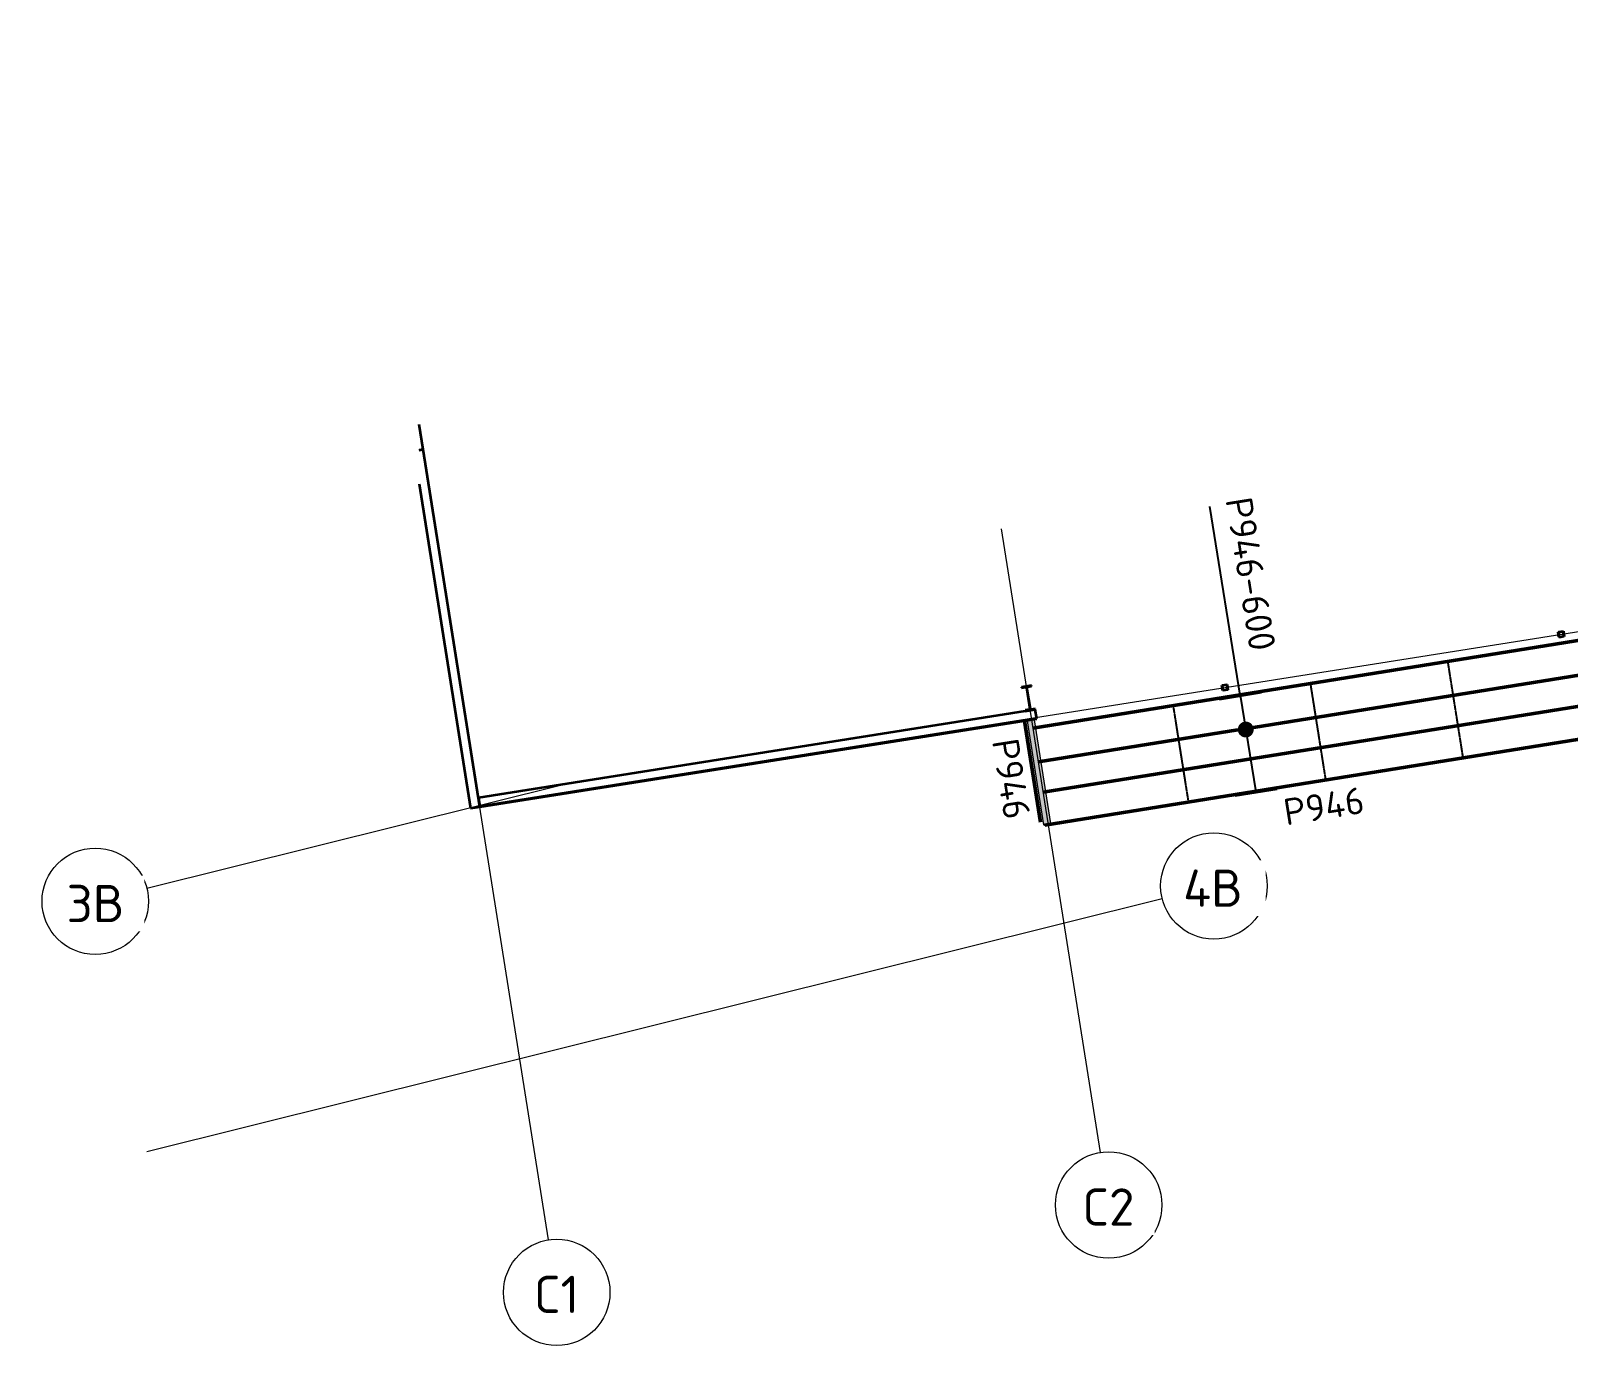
# Model space of a CAD drawing. Header units: millimetres. Extents: x 632 to 248581, y -2790 to 4057238.
# Drawn here: x 146077 to 174967, y 3988727 to 4013583 of the extents above; entities that cross this region are included whole.
import ezdxf

# ---------------------------------------------------------------- set-up
doc = ezdxf.new("R2010")
doc.units = ezdxf.units.MM
for name, pattern in [('Dash', [7, 5, -2]), ('Hidden', [4, 3, -1]), ('Hidden Half', [3, 2, -1])]:
    doc.linetypes.add(name, pattern=pattern)
for name, color, linetype, lineweight in [('A-200-M_WALL_EXT', 113, 'Continuous', 13), ('S-280-A_STRUCT_FRAME', 2, 'Continuous', 18), ('S-280-M_COLUMN', 52, 'Continuous', 13), ('S-280-M_STRUCT_FRAME', 12, 'Continuous', 13), ('Z-030-M_GRID', 191, 'Continuous', 13), ('Z-033_T_GRIDREF', 31, 'Continuous', 13), ('Z-060-M_DETAIL', 92, 'Continuous', 25)]:
    doc.layers.add(name, color=color, linetype=linetype, lineweight=lineweight)
doc.styles.add('ISOCPEUR_1', font='isocpeur.ttf', dxfattribs={"height": 700})
doc.styles.add('ISOCPEUR_2', font='isocpeur.ttf', dxfattribs={"height": 500})

# ---------------------------------------------------------------- blocks, each defined once
blk = doc.blocks.new('NRP_Column-Steel-UB - SC122 - 460UB74_6-4109969-S6_011 - LOWER PURLIN PLAN - PART 2')
at = {"layer": 'S-280-M_COLUMN', "linetype": 'Hidden Half', "lineweight": 35}
blk.add_hatch(color=256, dxfattribs=at).paths.add_polyline_path([(-95, 0), (95, 0), (95, 15), (16, 15), (8, 18), (5, 26), (5, 431), (8, 440), (16, 443), (95, 443), (95, 457), (-95, 457), (-95, 443), (-16, 443), (-8, 440), (-5, 431), (-5, 26), (-8, 18), (-16, 15), (-95, 15)])
at = {"layer": 'S-280-M_COLUMN', "lineweight": 35}
for p, q in [((95, 457), (-95, 457)), ((-95, 457), (-95, 443)), ((-95, 443), (-16, 443)), ((-5, 431), (-5, 26)), ((5, 26), (5, 431)), ((16, 443), (95, 443)), ((95, 443), (95, 457)), ((-16, 15), (-95, 15)), ((-95, 15), (-95, 0)), ((-95, 0), (95, 0)), ((95, 15), (16, 15)), ((95, 0), (95, 15))]:
    blk.add_line(p, q, dxfattribs=at)
for centre, start, end in [((-16, 431), 0, 90), ((16, 431), 90, 180), ((-16, 26), 270, 0), ((16, 26), 180, 270)]:
    blk.add_arc(centre, 11.4, start, end, dxfattribs=at)
blk = doc.blocks.new('NRP_Framing-Steel-Purlin C - P946 - EC250-24-4138969-S6_011 - LOWER PURLIN PLAN - PART 2')
at = {"layer": 'S-280-M_STRUCT_FRAME', "color": 1, "lineweight": 50}
blk.add_line((-2309149, 3999270), (-2298792, 4000935), dxfattribs=at)
blk.add_line((-2309149, 3999270), (-2298792, 4000935), dxfattribs=at)
blk = doc.blocks.new('NRP_Framing-Steel-Purlin C - P946 - EC250-24-4146268-S6_011 - LOWER PURLIN PLAN - PART 2')
at = {"layer": 'S-280-M_STRUCT_FRAME', "color": 1, "lineweight": 50}
blk.add_line((-2298720, 4000322), (-2309119, 3998650), dxfattribs=at)
blk.add_line((-2298720, 4000322), (-2309119, 3998650), dxfattribs=at)
blk = doc.blocks.new('NRP_Framing-Steel-Purlin C - P946 - EC250-24-V30-S6_011 - LOWER PURLIN PLAN - PART 2')
at = {"layer": 'S-280-M_STRUCT_FRAME', "color": 1, "lineweight": 50}
blk.add_line((-2309340, 4000476), (-2298983, 4002141), dxfattribs=at)
blk.add_line((-2309340, 4000476), (-2298983, 4002141), dxfattribs=at)
blk = doc.blocks.new('NRP_Framing-Steel-Purlin C - P946 - EC250-24-V31-S6_011 - LOWER PURLIN PLAN - PART 2')
at = {"layer": 'S-280-M_STRUCT_FRAME', "color": 1, "lineweight": 50}
for p, q in [((-2305199, 4000490), (-2298882, 4001505)), ((-2305199, 4000490), (-2298882, 4001505)), ((-2309239, 3999840), (-2305490, 4000443)), ((-2309239, 3999840), (-2305490, 4000443))]:
    blk.add_line(p, q, dxfattribs=at)
blk = doc.blocks.new('NRP_Framing-Steel-Purlin C - P946 - EC250-24-4139011-S6_011 - LOWER PURLIN PLAN - PART 2')
at = {"layer": 'S-280-M_STRUCT_FRAME', "color": 1, "lineweight": 50}
blk.add_line((-2309196, 3998711), (-2309497, 4000611), dxfattribs=at)
blk.add_line((-2309196, 3998711), (-2309497, 4000611), dxfattribs=at)
blk = doc.blocks.new('NRP_Framing-Steel-UB - R108 - 200UB25_4-4138963-S6_011 - LOWER PURLIN PLAN - PART 2')
at = {"layer": 'S-280-M_STRUCT_FRAME', "linetype": 'Dash'}
for points in [[(-2309133, 3998661), (-2309002, 3998681), (-2309311, 4000633), (-2309442, 4000613), (-2309183, 3998976)], [(-2309132, 3998650), (-2309069, 3998661), (-2309070, 3998670), (-2309133, 3998660)], [(-2309063, 3998661), (-2309066, 3998671), (-2309070, 3998670), (-2309068, 3998661)], [(-2309063, 3998661), (-2309000, 3998671), (-2309002, 3998681), (-2309065, 3998670)]]:
    blk.add_hatch(color=9, dxfattribs=at).paths.add_polyline_path(points)
at = {"layer": 'S-280-M_STRUCT_FRAME', "color": 55}
for p, q in [((-2309442, 4000613), (-2309311, 4000633)), ((-2309133, 3998661), (-2309442, 4000613)), ((-2309002, 3998681), (-2309311, 4000633)), ((-2309002, 3998681), (-2309133, 3998661)), ((-2309133, 3998660), (-2309070, 3998670)), ((-2309133, 3998661), (-2309133, 3998660)), ((-2309133, 3998661), (-2309132, 3998650)), ((-2309132, 3998650), (-2309000, 3998671)), ((-2309069, 3998660), (-2309132, 3998650)), ((-2309132, 3998650), (-2309132, 3998650)), ((-2309070, 3998670), (-2309069, 3998660)), ((-2309065, 3998671), (-2309002, 3998681)), ((-2309063, 3998661), (-2309065, 3998671)), ((-2309000, 3998671), (-2309063, 3998661)), ((-2309002, 3998681), (-2309002, 3998681)), ((-2309000, 3998671), (-2309002, 3998681)), ((-2309000, 3998671), (-2309000, 3998671))]:
    blk.add_line(p, q, dxfattribs=at)
at = {"layer": 'S-280-M_STRUCT_FRAME', "color": 55, "linetype": 'Dash'}
for p, q in [((-2309133, 3998661), (-2309133, 3998660)), ((-2309133, 3998660), (-2309133, 3998661)), ((-2309132, 3998650), (-2309132, 3998650)), ((-2309132, 3998650), (-2309132, 3998650)), ((-2309070, 3998670), (-2309070, 3998670)), ((-2309065, 3998671), (-2309065, 3998671)), ((-2309002, 3998681), (-2309002, 3998681)), ((-2309002, 3998681), (-2309002, 3998681)), ((-2309000, 3998671), (-2309000, 3998671)), ((-2309000, 3998671), (-2309000, 3998671))]:
    blk.add_line(p, q, dxfattribs=at)
blk = doc.blocks.new('NRP_Extent _v2_ - 1-200-4020076-S6_011 - LOWER PURLIN PLAN - PART 2')
at = {"layer": 'Z-060-M_DETAIL'}
blk.add_hatch(color=256, dxfattribs=at).paths.add_polyline_path([(-145, 39), (-150, 0), (-145, -39), (-130, -75), (-106, -106), (-75, -130), (-39, -145), (0, -150), (39, -145), (75, -130), (106, -106), (130, -75), (145, -39), (150, 0), (145, 39), (130, 75), (106, 106), (75, 130), (39, 145), (0, 150), (-39, 145), (-75, 130), (-106, 106), (-130, 75)])
at = {"layer": 'Z-060-M_DETAIL', "lineweight": 50}
for p, q in [((-1184, 400), (-1184, -400)), ((652, 400), (652, -400))]:
    blk.add_line(p, q, dxfattribs=at)
at = {"layer": 'Z-060-M_DETAIL'}
for q in [(-1184, 0), (4246, 0)]:
    blk.add_line((652, 0), q, dxfattribs=at)
blk = doc.blocks.new('NRP_Bridging Plan _v2_ - 3 Rows-4029957-S6_011 - LOWER PURLIN PLAN - PART 2')
at = {"layer": 'Z-060-M_DETAIL', "linetype": 'Hidden'}
for p, q in [((2283, 803), (2283, -985)), ((4895, 803), (4895, -985)), ((7508, 803), (7508, -985))]:
    blk.add_line(p, q, dxfattribs=at)
blk = doc.blocks.new('Grid - NRP_Grid-Head-320187-S6_011 - LOWER PURLIN PLAN - PART 2')
at = {"layer": 'Z-033_T_GRIDREF'}
blk.add_circle((0, 0), 5, dxfattribs=at)

msp = doc.modelspace()

# ---------------------------------------------------------------- hatches: boundary and pattern name
at = {"layer": 'S-280-M_COLUMN'}
h = msp.add_hatch(color=256, dxfattribs=at)
h.paths.add_polyline_path([(174791.3, 4002182), (174890.1, 4002197.6), (174874.5, 4002296.4), (174775.7, 4002280.8)])
h.paths.add_polyline_path([(174795.5, 4002187.7), (174781.4, 4002276.6), (174870.3, 4002290.7), (174884.4, 4002201.8)])
h = msp.add_hatch(color=256, dxfattribs=at)
h.paths.add_polyline_path([(168473.4, 4001181.3), (168572.2, 4001196.9), (168556.6, 4001295.7), (168457.8, 4001280.1)])
h.paths.add_polyline_path([(168477.6, 4001187), (168463.5, 4001275.9), (168552.4, 4001290), (168566.5, 4001201.1)])

# ---------------------------------------------------------------- linework, layer by layer
at = {"layer": 'A-200-M_WALL_EXT', "lineweight": 35}
for p, q in [((153451.4, 4005712), (153376.5, 4006184.5)), ((153451.4, 4005712), (153376.5, 4005700.2)), ((153376.5, 4005700.2), (153451.4, 4005712)), ((154515.1, 3998995.8), (153451.4, 4005712)), ((153376.5, 4005065.9), (154342.3, 3998968.4)), ((164764.7, 4000796.4), (154487.8, 3999168.6)), ((164979.7, 4000653.2), (164952.3, 4000826.1)), ((154515.1, 3998995.8), (164979.7, 4000653.2)), ((154342.3, 3998968.4), (154515.1, 3998995.8)), ((154487.8, 3999168.6), (154515.1, 3998995.8))]:
    msp.add_line(p, q, dxfattribs=at)
at = {"layer": 'S-280-M_COLUMN', "lineweight": 35}
for p, q in [((174775.7, 4002280.8), (174874.5, 4002296.4)), ((174791.3, 4002182), (174775.7, 4002280.8)), ((174870.3, 4002290.7), (174781.4, 4002276.6)), ((174781.4, 4002276.6), (174795.5, 4002187.7)), ((174890.1, 4002197.6), (174791.3, 4002182)), ((174795.5, 4002187.7), (174884.4, 4002201.8)), ((174884.4, 4002201.8), (174870.3, 4002290.7)), ((174874.5, 4002296.4), (174890.1, 4002197.6)), ((168457.8, 4001280.1), (168556.6, 4001295.7)), ((168552.4, 4001290), (168463.5, 4001275.9)), ((168566.5, 4001201.1), (168552.4, 4001290)), ((168556.6, 4001295.7), (168572.2, 4001196.9)), ((168473.4, 4001181.3), (168457.8, 4001280.1)), ((168463.5, 4001275.9), (168477.6, 4001187)), ((168572.2, 4001196.9), (168473.4, 4001181.3)), ((168477.6, 4001187), (168566.5, 4001201.1))]:
    msp.add_line(p, q, dxfattribs=at)
at = {"layer": 'Z-030-M_GRID'}
for p, q in [((154514.6, 3999021), (246449.1, 4013582.5)), ((166174.7, 3992501), (164317.9, 4004224.1)), ((155804, 3990858.4), (153947.2, 4002581.5))]:
    msp.add_line(p, q, dxfattribs=at)

# ---------------------------------------------------------------- block references
at = {"layer": 'S-280-M_COLUMN', "lineweight": 35, "rotation": 9.000328388147217}
msp.add_blockref('NRP_Column-Steel-UB - SC122 - 460UB74_6-4109969-S6_011 - LOWER PURLIN PLAN - PART 2', (164858.5, 4000811.2), dxfattribs=at)
at = {"layer": 'S-280-M_STRUCT_FRAME', "color": 1, "lineweight": 50}
for name in ['NRP_Framing-Steel-Purlin C - P946 - EC250-24-V30-S6_011 - LOWER PURLIN PLAN - PART 2', 'NRP_Framing-Steel-Purlin C - P946 - EC250-24-V31-S6_011 - LOWER PURLIN PLAN - PART 2', 'NRP_Framing-Steel-Purlin C - P946 - EC250-24-4138969-S6_011 - LOWER PURLIN PLAN - PART 2', 'NRP_Framing-Steel-Purlin C - P946 - EC250-24-4139011-S6_011 - LOWER PURLIN PLAN - PART 2', 'NRP_Framing-Steel-Purlin C - P946 - EC250-24-4146268-S6_011 - LOWER PURLIN PLAN - PART 2']:
    msp.add_blockref(name, (2474248.6, 0), dxfattribs=at)
at = {"layer": 'S-280-M_STRUCT_FRAME', "color": 55, "linetype": 'Dash'}
msp.add_blockref('NRP_Framing-Steel-UB - R108 - 200UB25_4-4138963-S6_011 - LOWER PURLIN PLAN - PART 2', (2474248.6, 0), dxfattribs=at)
at = {"layer": 'Z-033_T_GRIDREF', "xscale": 199.9999999999999, "yscale": 199.9999999999999, "zscale": 199.9999999999999}
for p, rotation in [((168307.8, 3997509.6), 103.9934690902137), ((147288.7, 3997221), 103.9934690902109), ((166331.2, 3991513.3), 9.000328388145226), ((155960.5, 3989870.7), 9.000328388145226)]:
    msp.add_blockref('Grid - NRP_Grid-Head-320187-S6_011 - LOWER PURLIN PLAN - PART 2', p, dxfattribs=dict(at, rotation=rotation))
at = {"layer": 'Z-060-M_DETAIL', "rotation": 99.13228469320961}
msp.add_blockref('NRP_Extent _v2_ - 1-200-4020076-S6_011 - LOWER PURLIN PLAN - PART 2', (168906.9, 4000448.7), dxfattribs=at)
at = {"layer": 'Z-060-M_DETAIL', "linetype": 'Hidden', "rotation": 9.000328388145837}
msp.add_blockref('NRP_Bridging Plan _v2_ - 3 Rows-4029957-S6_011 - LOWER PURLIN PLAN - PART 2', (165413.3, 3999736.7), dxfattribs=at)

# ---------------------------------------------------------------- texts
at = {"layer": 'S-280-A_STRUCT_FRAME', "lineweight": 13, "char_height": 500, "attachment_point": 1, "style": 'ISOCPEUR_2'}
for s, insert, width, rotation in [('P946-600', (169015.7, 4004849.1), 3559.492, 279.13228), ('P946', (164628.1, 4000311.7), 1827.847, 279.00033), ('P946', (169584.9, 3999136.1), 1827.847, 9.13228)]:
    msp.add_mtext(s, dxfattribs=dict(at, insert=insert, width=width, rotation=rotation))

# ---------------------------------------------------------------- next in the draw order: texts
at = {"layer": 'Z-033_T_GRIDREF', "char_height": 700, "attachment_point": 1, "style": 'ISOCPEUR_1', "bg_fill": 3, "box_fill_scale": 1.25, "bg_fill_color": 256, "bg_fill_true_color": 13158600, "bg_fill_transparency": 0}
for s, insert, width in [('4B', (167730.3, 3997818.1), 1378.902), ('3B', (146750.2, 3997529.5), 1282.7), ('C2', (165834.5, 3991825.3), 1186.497), ('C1', (155529.8, 3990182.7), 1026.16)]:
    msp.add_mtext(s, dxfattribs=dict(at, insert=insert, width=width))

# ---------------------------------------------------------------- next in the draw order: linework, layer by layer
at = {"layer": 'Z-030-M_GRID'}
for p, q in [((156178.8, 3999436.4), (148259, 3997462.8)), ((167337.5, 3997267.7), (148259, 3992513.3))]:
    msp.add_line(p, q, dxfattribs=at)

doc.saveas('drawing.dxf')
